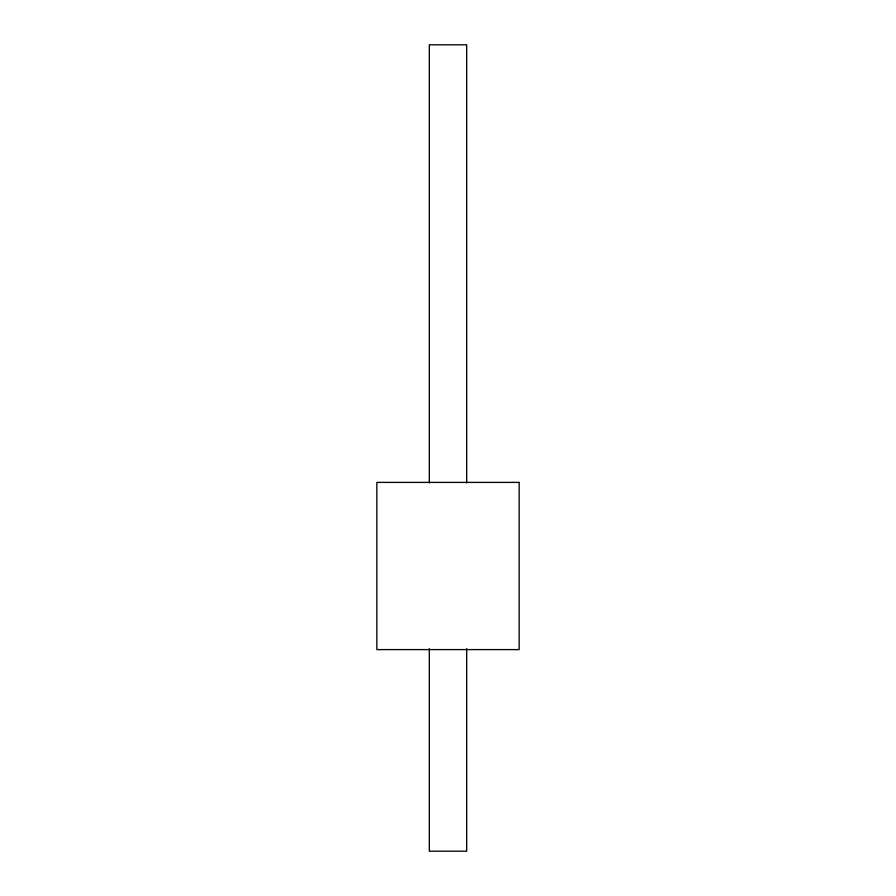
<?xml version="1.0" encoding="UTF-8"?>
<svg xmlns="http://www.w3.org/2000/svg" width="896" height="896" viewBox="0 0 896 896"><rect width="100%" height="100%" fill="white"/><g stroke="black" fill="none" stroke-linecap="round" stroke-linejoin="round"><path stroke-width="1.34" d="M466.682 483L466.682 44.8L429.318 44.8L429.318 483M466.682 648.637L466.682 851.2L429.318 851.2L429.318 648.637M519.154 482.395L376.846 482.395L376.846 649.6L519.154 649.6L519.154 482.395"/></g></svg>
